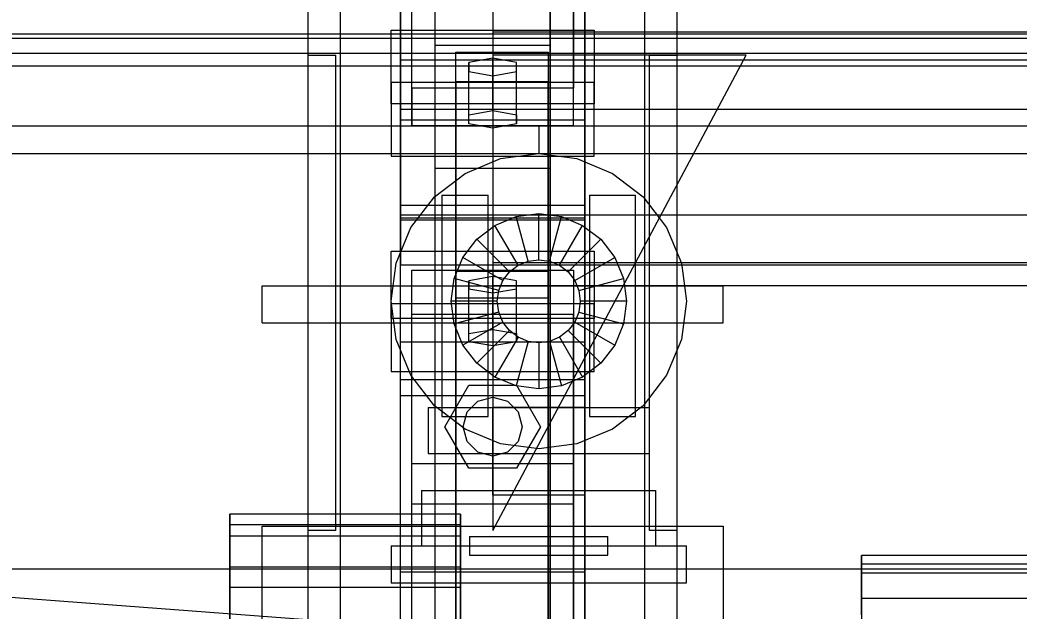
# Model space of a CAD drawing. Header units: millimetres. Extents: x -2500 to 58855, y -53268 to 6837.
# Drawn here: x -532.5 to -315.9, y -35524.1 to -35396 of the extents above; entities that cross this region are included whole.
import ezdxf

# ---------------------------------------------------------------- set-up
doc = ezdxf.new("R2010")
doc.units = ezdxf.units.MM
for name, color, linetype, lineweight in [('COTAS_O', 1, 'Continuous', 0), ('COTAS_R', 1, 'Continuous', 0), ('frontal_C01', 7, 'Continuous', 0), ('frontal_C02', 7, 'Continuous', 0), ('frontal_C03', 7, 'Continuous', 0), ('frontal_C04', 7, 'Continuous', 0), ('frontal_secador', 7, 'Continuous', 0)]:
    doc.layers.add(name, color=color, linetype=linetype, lineweight=lineweight)
doc.dimstyles.new('R19_100', dxfattribs={"dimtxt": 250, "dimasz": 150, "dimexe": 150, "dimexo": 80, "dimgap": 100, "dimtad": 1, "dimtih": 1, "dimtoh": 1, "dimdsep": 46, "dimcen": 0.09, "dimadec": 0, "dimazin": 0, "dimtfac": 1, "dimtdec": 4, "dimtofl": 0, "dimtmove": 0, "dimatfit": 3, "dimfxl": 1, "dimtolj": 1, "dimtzin": 0, "dimarcsym": 0})

# ---------------------------------------------------------------- blocks, each defined once
blk = doc.blocks.new('*D37')
at = {"layer": 'COTAS_R', "color": 0, "lineweight": -2, "transparency": 16777216}
for p, q in [((-1750, -35420), (-1750, -34450)), ((2600, -35420), (2600, -34450)), ((-1600, -34600), (2450, -34600))]:
    blk.add_line(p, q, dxfattribs=at)
at = {"layer": 'COTAS_R', "color": 0, "transparency": 16777216}
for points in [[(-1600, -34575), (-1600, -34625), (-1750, -34600)], [(2450, -34575), (2450, -34625), (2600, -34600)]]:
    blk.add_solid(points, dxfattribs=at)
at = {"layer": 'Defpoints', "color": 0, "transparency": 16777216}
for p in [(2600, -34600), (-1750, -35500), (2600, -35500)]:
    blk.add_point(p, dxfattribs=at)
blk = doc.blocks.new('*D45')
at = {"layer": 'COTAS_O', "color": 0, "lineweight": -2, "transparency": 16777216}
for p, q in [((-1480, -35920), (-1480, -35150)), ((490, -35920), (490, -35150)), ((-1330, -35300), (340, -35300))]:
    blk.add_line(p, q, dxfattribs=at)
at = {"layer": 'COTAS_O', "color": 0, "transparency": 16777216}
for points in [[(-1330, -35275), (-1330, -35325), (-1480, -35300)], [(340, -35275), (340, -35325), (490, -35300)]]:
    blk.add_solid(points, dxfattribs=at)
at = {"layer": 'Defpoints', "color": 0, "transparency": 16777216}
for p in [(490, -35300), (-1480, -36000), (490, -36000)]:
    blk.add_point(p, dxfattribs=at)
blk = doc.blocks.new('*D47')
at = {"layer": 'COTAS_O', "color": 0, "lineweight": -2, "transparency": 16777216}
for p, q in [((-1400, -35920), (-1400, -35150)), ((1400, -35920), (1400, -35150)), ((-1250, -35300), (1250, -35300))]:
    blk.add_line(p, q, dxfattribs=at)
at = {"layer": 'COTAS_O', "color": 0, "transparency": 16777216}
for points in [[(-1250, -35275), (-1250, -35325), (-1400, -35300)], [(1250, -35275), (1250, -35325), (1400, -35300)]]:
    blk.add_solid(points, dxfattribs=at)
at = {"layer": 'Defpoints', "color": 0, "transparency": 16777216}
for p in [(1400, -35300), (-1400, -36000), (1400, -36000)]:
    blk.add_point(p, dxfattribs=at)

msp = doc.modelspace()

# ---------------------------------------------------------------- linework, layer by layer
at = {"layer": 'frontal_C01'}
for p, q in [((-470, -35975), (-470, -34088.498)), ((-463, -35975), (-463, -34088.498)), ((-397, -35975), (-397, -34088.498)), ((-390, -35975), (-390, -34088.498)), ((-470, -35975), (-470, -34888.934)), ((-463, -35975), (-463, -34888.934)), ((-397, -35975), (-397, -34888.934)), ((-390, -35975), (-390, -34888.934)), ((-450, -35436.141), (-450, -35051.931)), ((-410, -35051.931), (-410, -35436.141)), ((-442.5, -35717.137), (-442.5, -35058.194)), ((-417.5, -35058.194), (-417.5, -35717.137)), ((-442.5, -35742.506), (-442.5, -35083.563)), ((-417.5, -35742.506), (-417.5, -35083.563)), ((-450, -35474.035), (-450, -35089.826)), ((-410, -35474.035), (-410, -35089.826)), ((-450, -35706.138), (-450, -35321.929)), ((-410, -35321.929), (-410, -35706.138)), ((-450, -35753.506), (-450, -35369.297)), ((-410, -35753.506), (-410, -35369.297)), ((-452, -35414.215), (-452, -35398.206)), ((-452, -35398.206), (-408, -35398.206)), ((-452, -35409.575), (-452, -35398.206)), ((-408, -35398.206), (-408, -35414.215)), ((-408, -35398.206), (-408, -35409.575)), ((-438, -35409.412), (-438, -35403.009)), ((-438, -35403.009), (-418, -35403.009)), ((-438, -35552.291), (-438, -35403.009)), ((-430, -35404.29), (-435.196, -35405.25)), ((-424.804, -35405.25), (-430, -35404.29)), ((-430, -35415.658), (-430, -35404.29)), ((-418, -35403.009), (-418, -35409.412)), ((-418, -35403.009), (-418, -35552.291)), ((-435.196, -35405.25), (-435.196, -35407.171)), ((-435.196, -35416.618), (-435.196, -35405.25)), ((-424.804, -35407.171), (-424.804, -35405.25)), ((-424.804, -35416.618), (-424.804, -35405.25)), ((-435.196, -35407.171), (-430, -35408.132)), ((-435.196, -35418.539), (-435.196, -35407.171)), ((-430, -35408.132), (-424.804, -35407.171)), ((-430, -35408.132), (-430, -35419.5)), ((-424.804, -35418.539), (-424.804, -35407.171)), ((-408, -35409.575), (-452, -35409.575)), ((-452, -35409.575), (-452, -35425.583)), ((-418, -35409.412), (-438, -35409.412)), ((-438, -35409.412), (-438, -35558.694)), ((-418, -35558.694), (-418, -35409.412)), ((-408, -35425.583), (-408, -35409.575)), ((-408, -35414.215), (-452, -35414.215)), ((-452, -35414.215), (-452, -35425.583)), ((-408, -35425.583), (-408, -35414.215)), ((-435.196, -35416.618), (-430, -35415.658)), ((-435.196, -35418.539), (-435.196, -35416.618)), ((-430, -35415.658), (-424.804, -35416.618)), ((-424.804, -35416.618), (-424.804, -35418.539)), ((-430, -35419.5), (-435.196, -35418.539)), ((-424.804, -35418.539), (-430, -35419.5)), ((-452, -35425.583), (-408, -35425.583)), ((-450, -35474.035), (-450, -35436.141)), ((-450, -35436.141), (-410, -35436.141)), ((-450, -35627.029), (-450, -35436.141)), ((-410, -35436.141), (-410, -35474.035)), ((-410, -35436.141), (-410, -35627.029)), ((-447.5, -35459.89), (-447.5, -35450.285)), ((-447.5, -35450.285), (-412.5, -35450.285)), ((-447.5, -35725.019), (-447.5, -35450.285)), ((-412.5, -35450.285), (-412.5, -35459.89)), ((-412.5, -35450.285), (-412.5, -35725.019)), ((-412.5, -35459.89), (-447.5, -35459.89)), ((-447.5, -35734.624), (-447.5, -35459.89)), ((-412.5, -35734.624), (-412.5, -35459.89)), ((-410, -35474.035), (-450, -35474.035)), ((-450, -35664.923), (-450, -35474.035)), ((-410, -35664.923), (-410, -35474.035)), ((-487, -35507.875), (-487, -35503.105)), ((-487, -35503.105), (-487, -35505.474)), ((-437, -35503.105), (-487, -35503.105)), ((-437, -35505.474), (-437, -35503.105)), ((-437, -35503.105), (-437, -35507.875)), ((-487, -35505.474), (-487, -35514.622)), ((-437, -35505.474), (-487, -35505.474)), ((-437, -35514.622), (-437, -35505.474)), ((-487, -35519.058), (-487, -35507.875)), ((-437, -35507.875), (-487, -35507.875)), ((-437, -35507.875), (-437, -35519.058)), ((-350, -35515.941), (-350, -35512.085)), ((-350, -35512.085), (-350, -35514)), ((350, -35512.085), (-350, -35512.085)), ((-487, -35514.622), (-487, -35529.156)), ((-437, -35514.622), (-487, -35514.622)), ((-437, -35529.156), (-437, -35514.622)), ((-350, -35514), (-350, -35521.397)), ((350, -35514), (-350, -35514)), ((-350, -35524.983), (-350, -35515.941)), ((350, -35515.941), (-350, -35515.941)), ((-487, -35534.952), (-487, -35519.058)), ((-437, -35519.058), (-487, -35519.058)), ((-437, -35519.058), (-437, -35534.952)), ((-350, -35521.397), (-350, -35533.148)), ((350, -35521.397), (-350, -35521.397))]:
    msp.add_line(p, q, dxfattribs=at)
at = {"layer": 'frontal_C02'}
for p, q in [((-470, -35975), (-470, -33576.746)), ((-463, -35975), (-463, -33576.746)), ((-397, -35975), (-397, -33576.746)), ((-390, -35975), (-390, -33576.746)), ((-470, -35975), (-470, -34072.136)), ((-463, -35975), (-463, -34072.136)), ((-397, -35975), (-397, -34072.136)), ((-390, -35975), (-390, -34072.136)), ((-470, -35975), (-470, -34861.253)), ((-463, -35975), (-463, -34861.253)), ((-397, -35975), (-397, -34861.253)), ((-390, -35975), (-390, -34861.253)), ((-450, -35477.439), (-450, -35126.72)), ((-410, -35126.72), (-410, -35477.439)), ((-442.5, -35601.333), (-442.5, -35132.029)), ((-417.5, -35132.029), (-417.5, -35601.333)), ((-442.5, -35628.97), (-442.5, -35159.666)), ((-417.5, -35628.97), (-417.5, -35159.666)), ((-450, -35515.692), (-450, -35164.974)), ((-410, -35515.692), (-410, -35164.974)), ((-450, -35590.878), (-450, -35303.277)), ((-410, -35303.277), (-410, -35590.878)), ((-450, -35639.425), (-450, -35351.825)), ((-410, -35639.425), (-410, -35351.825)), ((-452, -35460.721), (-452, -35446.107)), ((-452, -35446.107), (-408, -35446.107)), ((-452, -35457.583), (-452, -35446.107)), ((-408, -35446.107), (-408, -35460.721)), ((-408, -35446.107), (-408, -35457.583)), ((-438, -35456.337), (-438, -35450.491)), ((-438, -35450.491), (-418, -35450.491)), ((-438, -35601.188), (-438, -35450.491)), ((-430, -35451.66), (-435.196, -35452.537)), ((-424.804, -35452.537), (-430, -35451.66)), ((-430, -35463.136), (-430, -35451.66)), ((-418, -35450.491), (-418, -35456.337)), ((-418, -35450.491), (-418, -35601.188)), ((-435.196, -35452.537), (-435.196, -35454.291)), ((-435.196, -35464.013), (-435.196, -35452.537)), ((-424.804, -35454.291), (-424.804, -35452.537)), ((-424.804, -35464.013), (-424.804, -35452.537)), ((-418, -35456.337), (-438, -35456.337)), ((-438, -35456.337), (-438, -35607.033)), ((-435.196, -35454.291), (-430, -35455.168)), ((-435.196, -35465.767), (-435.196, -35454.291)), ((-430, -35455.168), (-424.804, -35454.291)), ((-430, -35455.168), (-430, -35466.644)), ((-424.804, -35465.767), (-424.804, -35454.291)), ((-418, -35607.033), (-418, -35456.337)), ((-408, -35457.583), (-452, -35457.583)), ((-452, -35457.583), (-452, -35472.197)), ((-408, -35472.197), (-408, -35457.583)), ((-408, -35460.721), (-452, -35460.721)), ((-452, -35460.721), (-452, -35472.197)), ((-408, -35472.197), (-408, -35460.721)), ((-435.196, -35464.013), (-430, -35463.136)), ((-435.196, -35465.767), (-435.196, -35464.013)), ((-430, -35463.136), (-424.804, -35464.013)), ((-424.804, -35464.013), (-424.804, -35465.767)), ((-430, -35466.644), (-435.196, -35465.767)), ((-424.804, -35465.767), (-430, -35466.644)), ((-452, -35472.197), (-408, -35472.197)), ((-450, -35515.692), (-450, -35477.439)), ((-450, -35477.439), (-410, -35477.439)), ((-450, -35651.688), (-450, -35477.439)), ((-410, -35477.439), (-410, -35515.692)), ((-410, -35477.439), (-410, -35651.688)), ((-447.5, -35500.95), (-447.5, -35492.182)), ((-447.5, -35492.182), (-412.5, -35492.182)), ((-447.5, -35610.767), (-447.5, -35492.182)), ((-412.5, -35492.182), (-412.5, -35500.95)), ((-412.5, -35492.182), (-412.5, -35610.767)), ((-412.5, -35500.95), (-447.5, -35500.95)), ((-447.5, -35619.535), (-447.5, -35500.95)), ((-412.5, -35619.535), (-412.5, -35500.95)), ((-480, -35530.837), (-480, -35505.776)), ((-480, -35505.776), (-380, -35505.776)), ((-480, -35542.837), (-480, -35505.776)), ((-380, -35505.776), (-380, -35530.837)), ((-380, -35505.776), (-380, -35542.837)), ((-410, -35515.692), (-450, -35515.692)), ((-450, -35689.941), (-450, -35515.692)), ((-410, -35689.941), (-410, -35515.692))]:
    msp.add_line(p, q, dxfattribs=at)
at = {"layer": 'frontal_C03'}
for p, q in [((-470, -35975), (-470, -33153.291)), ((-463, -35975), (-463, -33153.291)), ((-397, -35975), (-397, -33153.291)), ((-390, -35975), (-390, -33153.291)), ((-470, -35975), (-470, -33352.58)), ((-463, -35975), (-463, -33352.58)), ((-397, -35975), (-397, -33352.58)), ((-390, -35975), (-390, -33352.58)), ((-470, -35975), (-470, -34079.714)), ((-463, -35975), (-463, -34079.714)), ((-397, -35975), (-397, -34079.714)), ((-390, -35975), (-390, -34079.714)), ((-470, -35975), (-470, -34806.848)), ((-463, -35975), (-463, -34806.848)), ((-397, -35975), (-397, -34806.848)), ((-390, -35975), (-390, -34806.848)), ((-442.5, -35401.467), (-442.5, -34847.163)), ((-417.5, -34847.163), (-417.5, -35401.467)), ((-442.5, -35428.213), (-442.5, -34873.909)), ((-417.5, -35428.213), (-417.5, -34873.909)), ((-447.5, -35410.8), (-447.5, -35179.667)), ((-412.5, -35179.667), (-412.5, -35410.8)), ((-447.5, -35418.879), (-447.5, -35187.747)), ((-412.5, -35418.879), (-412.5, -35187.747)), ((-450, -35439.392), (-450, -35212.527)), ((-410, -35439.392), (-410, -35212.527)), ((-450, -35439.392), (-450, -35390.288)), ((-450, -35390.763), (-450, -35438.916)), ((-450, -35417.694), (-450, -35390.763)), ((-410, -35390.288), (-410, -35439.392)), ((-410, -35438.916), (-410, -35390.763)), ((-410, -35390.763), (-410, -35417.694)), ((-430, -35393.683), (-430, -35398.683)), ((430, -35398.683), (-430, -35398.683)), ((-430, -35398.683), (-430, -35448.683)), ((-442.5, -35428.213), (-442.5, -35401.467)), ((-442.5, -35401.467), (-417.5, -35401.467)), ((-417.5, -35401.467), (-417.5, -35428.213)), ((-470, -35506.683), (-470, -35403.683)), ((-470, -35403.683), (-464, -35403.683)), ((-464, -35506.683), (-464, -35403.683)), ((-430, -35506.683), (-375, -35403.683)), ((-375, -35403.683), (-430, -35403.683)), ((-430, -35403.683), (-430, -35506.683)), ((-396, -35506.683), (-396, -35403.683)), ((-396, -35403.683), (-390, -35403.683)), ((-390, -35506.683), (-390, -35403.683)), ((-450, -35415.411), (-450, -35404.638)), ((-450, -35404.638), (450, -35404.638)), ((-450, -35438.345), (-450, -35404.638)), ((-412.5, -35410.8), (-447.5, -35410.8)), ((-447.5, -35410.8), (-447.5, -35418.879)), ((-412.5, -35418.879), (-412.5, -35410.8)), ((450, -35415.411), (-450, -35415.411)), ((-450, -35415.411), (-450, -35449.118)), ((-450, -35465.847), (-450, -35417.694)), ((-450, -35417.694), (-410, -35417.694)), ((-447.5, -35418.879), (-412.5, -35418.879)), ((-410, -35417.694), (-410, -35465.847)), ((-417.5, -35428.213), (-442.5, -35428.213)), ((450, -35438.345), (-450, -35438.345)), ((-450, -35438.345), (-450, -35449.118)), ((-450, -35438.916), (-410, -35438.916)), ((-450, -35465.847), (-450, -35438.916)), ((-410, -35465.847), (-410, -35438.916)), ((-410, -35439.392), (-450, -35439.392)), ((-450, -35449.118), (450, -35449.118)), ((-430, -35448.683), (-430, -35453.683)), ((430, -35448.683), (-430, -35448.683)), ((-480, -35453.683), (-380, -35453.683)), ((-480, -35461.683), (-480, -35453.683)), ((430, -35453.683), (-430, -35453.683)), ((-380, -35461.683), (-380, -35453.683)), ((-480, -35461.683), (-380, -35461.683)), ((-470, -35461.683), (-463, -35461.683)), ((-470, -35975), (-470, -35461.683)), ((-463, -35975), (-463, -35461.683)), ((-463, -35461.683), (-397, -35461.683)), ((-397, -35461.683), (-390, -35461.683)), ((-397, -35975), (-397, -35461.683)), ((-390, -35975), (-390, -35461.683)), ((-410, -35465.847), (-450, -35465.847)), ((-440.4, -35484.183), (-435.2, -35475.176)), ((-435.2, -35475.176), (-424.8, -35475.176)), ((-424.8, -35475.176), (-419.6, -35484.183)), ((-433.2, -35478.64), (-430, -35477.783)), ((-430, -35477.783), (-426.8, -35478.64)), ((-435.543, -35480.983), (-433.2, -35478.64)), ((-426.8, -35478.64), (-424.457, -35480.983)), ((-436.4, -35484.183), (-435.543, -35480.983)), ((-424.457, -35480.983), (-423.6, -35484.183)), ((-435.2, -35493.19), (-440.4, -35484.183)), ((-435.543, -35487.383), (-436.4, -35484.183)), ((-419.6, -35484.183), (-424.8, -35493.19)), ((-423.6, -35484.183), (-424.457, -35487.383)), ((-433.2, -35489.725), (-435.543, -35487.383)), ((-424.457, -35487.383), (-426.8, -35489.725)), ((-430, -35490.583), (-433.2, -35489.725)), ((-426.8, -35489.725), (-430, -35490.583)), ((-424.8, -35493.19), (-435.2, -35493.19)), ((-464, -35506.683), (-470, -35506.683)), ((-390, -35506.683), (-396, -35506.683))]:
    msp.add_line(p, q, dxfattribs=at)
at = {"layer": 'frontal_C04'}
for p, q in [((-1400, -35419), (-420, -35419)), ((-420, -35419), (-420, -35425)), ((-420, -35419), (560, -35419)), ((-1400, -35425), (-420, -35425)), ((-428.282, -35426.09), (-420, -35425)), ((-420, -35425), (560, -35425)), ((-420, -35425), (-411.718, -35426.09)), ((-436, -35429.287), (-428.282, -35426.09)), ((-411.718, -35426.09), (-404, -35429.287)), ((-442.627, -35434.373), (-436, -35429.287)), ((-404, -35429.287), (-397.373, -35434.373)), ((-447.713, -35441), (-442.627, -35434.373)), ((-441, -35434), (-431, -35434)), ((-441, -35434), (-441, -35482)), ((-431, -35482), (-431, -35434)), ((-409, -35434), (-399, -35434)), ((-409, -35434), (-409, -35482)), ((-399, -35482), (-399, -35434)), ((-397.373, -35434.373), (-392.287, -35441)), ((-429.5, -35440.546), (-424.918, -35438.647)), ((-424.918, -35438.647), (-420, -35438)), ((-422.329, -35448.307), (-424.918, -35438.647)), ((-420, -35448), (-420, -35438)), ((-420, -35438), (-415.082, -35438.647)), ((-417.671, -35448.307), (-415.082, -35438.647)), ((-415.082, -35438.647), (-410.5, -35440.546)), ((-450.91, -35448.718), (-447.713, -35441)), ((-433.435, -35443.565), (-429.5, -35440.546)), ((-424.5, -35449.206), (-429.5, -35440.546)), ((-415.5, -35449.206), (-410.5, -35440.546)), ((-410.5, -35440.546), (-406.565, -35443.565)), ((-392.287, -35441), (-389.09, -35448.718)), ((-436.454, -35447.5), (-433.435, -35443.565)), ((-426.364, -35450.636), (-433.435, -35443.565)), ((-413.636, -35450.636), (-406.565, -35443.565)), ((-406.565, -35443.565), (-403.546, -35447.5)), ((-438.353, -35452.082), (-436.454, -35447.5)), ((-427.794, -35452.5), (-436.454, -35447.5)), ((-412.206, -35452.5), (-403.546, -35447.5)), ((-403.546, -35447.5), (-401.647, -35452.082)), ((-452, -35457), (-450.91, -35448.718)), ((-426.364, -35450.636), (-424.5, -35449.206)), ((-424.5, -35449.206), (-422.329, -35448.307)), ((-422.329, -35448.307), (-420, -35448)), ((-420, -35448), (-417.671, -35448.307)), ((-417.671, -35448.307), (-415.5, -35449.206)), ((-415.5, -35449.206), (-413.636, -35450.636)), ((-389.09, -35448.718), (-388, -35457)), ((-427.794, -35452.5), (-426.364, -35450.636)), ((-413.636, -35450.636), (-412.206, -35452.5)), ((-439, -35457), (-438.353, -35452.082)), ((-428.693, -35454.671), (-438.353, -35452.082)), ((-428.693, -35454.671), (-427.794, -35452.5)), ((-412.206, -35452.5), (-411.307, -35454.671)), ((-411.307, -35454.671), (-401.647, -35452.082)), ((-401.647, -35452.082), (-401, -35457)), ((-429, -35457), (-428.693, -35454.671)), ((-411.307, -35454.671), (-411, -35457)), ((-450.91, -35465.282), (-452, -35457)), ((-429, -35457), (-439, -35457)), ((-438.353, -35461.918), (-439, -35457)), ((-428.693, -35459.329), (-429, -35457)), ((-411, -35457), (-411.307, -35459.329)), ((-401, -35457), (-411, -35457)), ((-401, -35457), (-401.647, -35461.918)), ((-388, -35457), (-389.09, -35465.282)), ((-428.693, -35459.329), (-438.353, -35461.918)), ((-427.794, -35461.5), (-428.693, -35459.329)), ((-411.307, -35459.329), (-412.206, -35461.5)), ((-411.307, -35459.329), (-401.647, -35461.918)), ((-436.454, -35466.5), (-438.353, -35461.918)), ((-427.794, -35461.5), (-436.454, -35466.5)), ((-426.364, -35463.364), (-427.794, -35461.5)), ((-412.206, -35461.5), (-413.636, -35463.364)), ((-412.206, -35461.5), (-403.546, -35466.5)), ((-401.647, -35461.918), (-403.546, -35466.5)), ((-426.364, -35463.364), (-433.435, -35470.435)), ((-424.5, -35464.794), (-429.5, -35473.454)), ((-424.5, -35464.794), (-426.364, -35463.364)), ((-422.329, -35465.693), (-424.5, -35464.794)), ((-415.5, -35464.794), (-417.671, -35465.693)), ((-413.636, -35463.364), (-415.5, -35464.794)), ((-415.5, -35464.794), (-410.5, -35473.454)), ((-413.636, -35463.364), (-406.565, -35470.435)), ((-447.713, -35473), (-450.91, -35465.282)), ((-433.435, -35470.435), (-436.454, -35466.5)), ((-422.329, -35465.693), (-424.918, -35475.353)), ((-420, -35466), (-422.329, -35465.693)), ((-417.671, -35465.693), (-420, -35466)), ((-420, -35466), (-420, -35476)), ((-417.671, -35465.693), (-415.082, -35475.353)), ((-403.546, -35466.5), (-406.565, -35470.435)), ((-389.09, -35465.282), (-392.287, -35473)), ((-429.5, -35473.454), (-433.435, -35470.435)), ((-406.565, -35470.435), (-410.5, -35473.454)), ((-442.627, -35479.627), (-447.713, -35473)), ((-424.918, -35475.353), (-429.5, -35473.454)), ((-410.5, -35473.454), (-415.082, -35475.353)), ((-392.287, -35473), (-397.373, -35479.627)), ((-420, -35476), (-424.918, -35475.353)), ((-415.082, -35475.353), (-420, -35476)), ((-444, -35480), (-396, -35480)), ((-444, -35480), (-444, -35490)), ((-436, -35484.713), (-442.627, -35479.627)), ((-410, -35480), (-430, -35480)), ((-430, -35499), (-430, -35480)), ((-410, -35480), (-410, -35499)), ((-397.373, -35479.627), (-404, -35484.713)), ((-396, -35490), (-396, -35480)), ((-441, -35482), (-431, -35482)), ((-409, -35482), (-399, -35482)), ((-428.282, -35487.91), (-436, -35484.713)), ((-404, -35484.713), (-411.718, -35487.91)), ((-420, -35489), (-428.282, -35487.91)), ((-411.718, -35487.91), (-420, -35489)), ((-444, -35490), (-396, -35490)), ((-445.4, -35498), (-394.6, -35498)), ((-445.4, -35498), (-445.4, -35510)), ((-410, -35499), (-430, -35499)), ((-394.6, -35510), (-394.6, -35498)), ((-435, -35508), (-405, -35508)), ((-435, -35508), (-435, -35512)), ((-405, -35512), (-405, -35508)), ((-452, -35510), (-388, -35510)), ((-452, -35510), (-452, -35518)), ((-445.4, -35510), (-394.6, -35510)), ((-388, -35518), (-388, -35510)), ((-435, -35512), (-405, -35512)), ((-550, -35515), (650, -35515)), ((-452, -35518), (-388, -35518)), ((-548.878, -35520.042), (651.122, -35610.042))]:
    msp.add_line(p, q, dxfattribs=at)
at = {"layer": 'frontal_secador'}
for p, q in [((-1400, -35400), (1400, -35400)), ((-1250, -35399), (1250, -35399)), ((-1250, -35403.243), (1250, -35403.243)), ((1250, -35406.071), (-1250, -35406.071))]:
    msp.add_line(p, q, dxfattribs=at)

# ---------------------------------------------------------------- dimensions: what is measured, and where the dimension line sits
at = {"layer": 'COTAS_O'}
for p1, p2, picture, middle in [((-1480, -36000), (490, -36000), '*D45', (-495, -35300)), ((-1400, -36000), (1400, -36000), '*D47', (0, -35300))]:
    dim = msp.add_aligned_dim(p1=p1, p2=p2, distance=700, text='<> O', dimstyle='R19_100', dxfattribs=at)
    dim.commit()
    dim.dimension.update_dxf_attribs({"geometry": picture, "text_midpoint": middle})
at = {"layer": 'COTAS_R'}
dim = msp.add_aligned_dim(p1=(-1750, -35500), p2=(2600, -35500), distance=900, text='<> R', dimstyle='R19_100', dxfattribs=at)
dim.commit()
dim.dimension.update_dxf_attribs({"geometry": '*D37', "text_midpoint": (425, -34600)})

doc.saveas('drawing.dxf')
